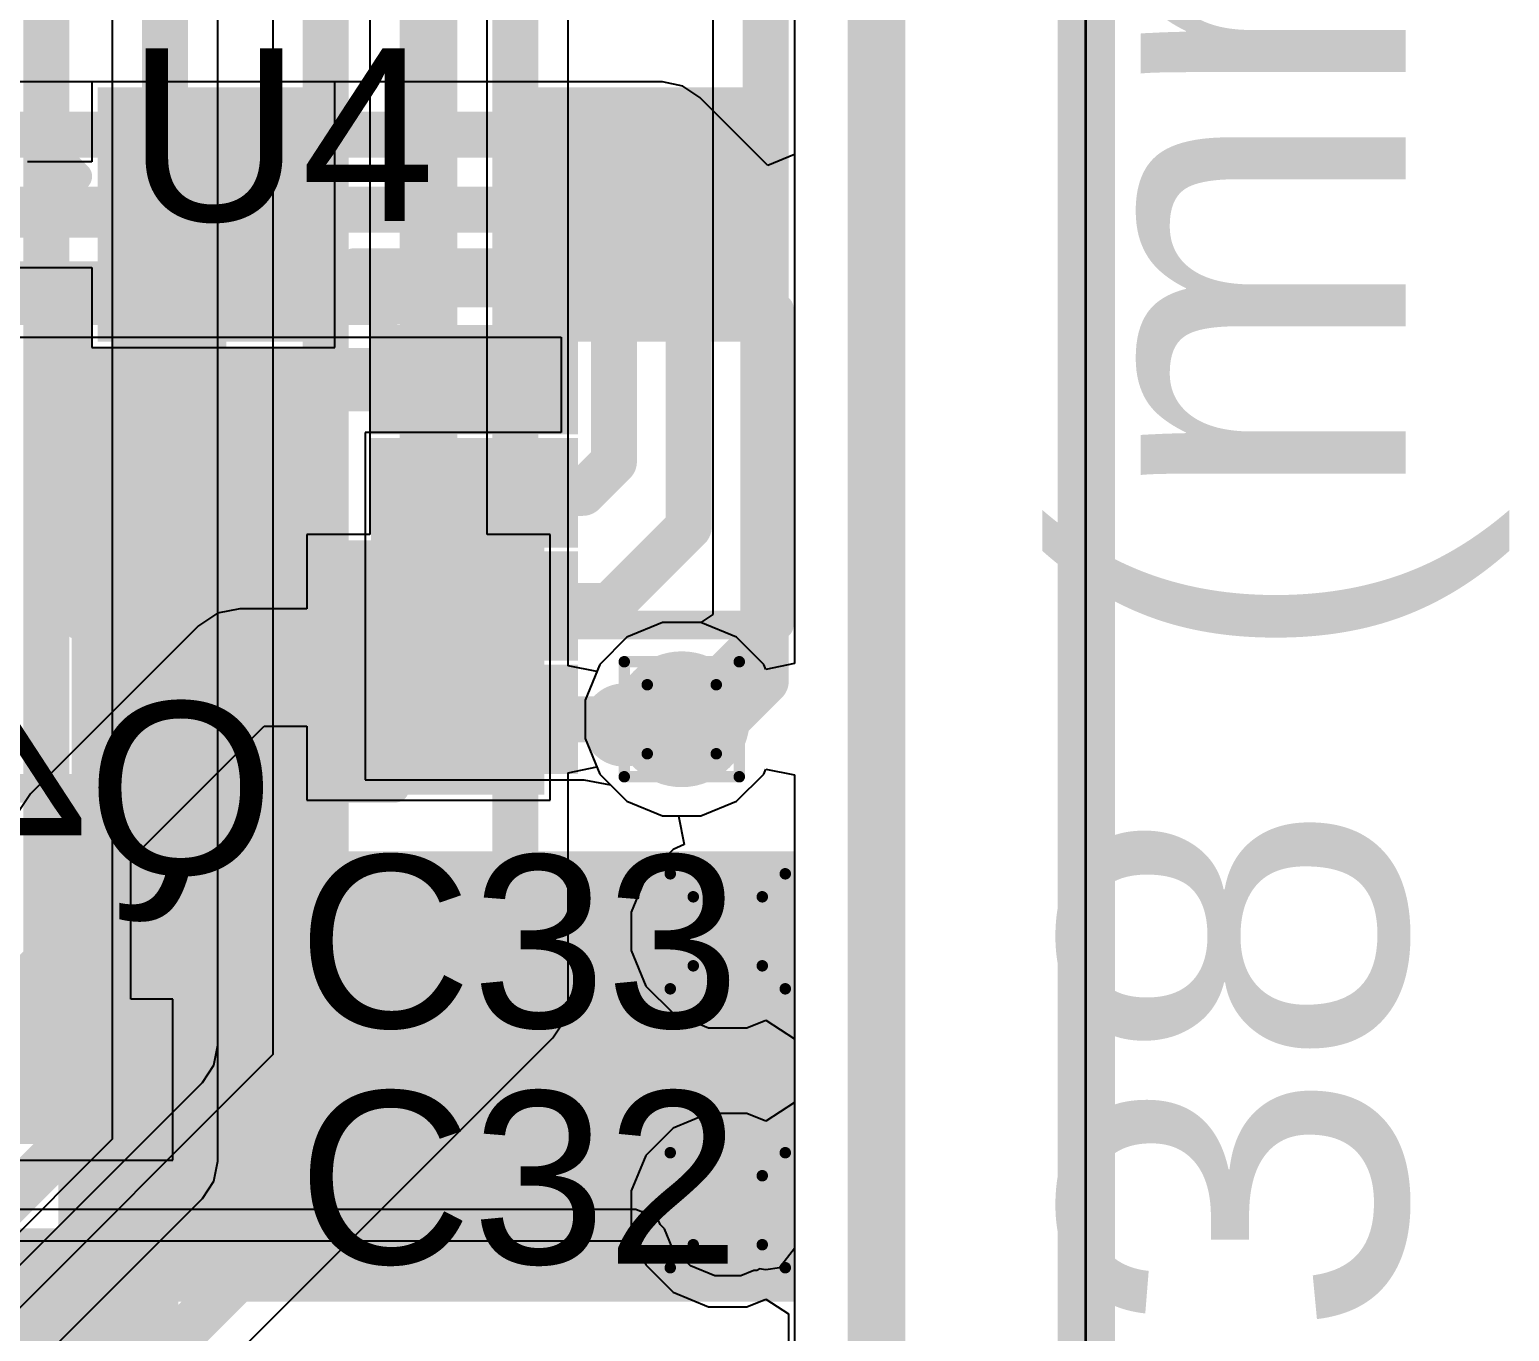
# Model space of a CAD drawing. Header units: inches. Extents: x -6 to 5433, y -4 to 5447.
# Drawn here: x 62.83 to 69.37, y 10.42 to 16.17 of the extents above; entities that cross this region are included whole.
import ezdxf

# ---------------------------------------------------------------- set-up
doc = ezdxf.new("R2010")
doc.units = ezdxf.units.IN
for name, color, linetype in [('Board_outline', 216, 'Continuous'), ('Bottom Layer', 5, 'Continuous'), ('Bottom Overlay', 54, 'Continuous'), ('Bottom Paste', 16, 'Continuous'), ('Bottom Solder', 6, 'Continuous'), ('Dimensions', 6, 'Continuous'), ('Drill Drawing', 1, 'Continuous'), ('Ground', 16, 'Continuous'), ('Mechanical 4', 56, 'Continuous'), ('Power', 76, 'Continuous'), ('Top Layer', 1, 'Continuous'), ('Top Overlay', 2, 'Continuous'), ('Top Paste', 8, 'Continuous'), ('Top Solder', 216, 'Continuous'), ('Via Holes', 16, 'Continuous')]:
    doc.layers.add(name, color=color, linetype=linetype)
doc.styles.add('Arial', font='', dxfattribs={"height": 0.2})
doc.styles.get('Arial').set_extended_font_data('Arial')

# ---------------------------------------------------------------- blocks, each defined once
blk = doc.blocks.new('8_USON__2_3__46')
at = {"layer": 'Top Layer'}
for points in [[(-0.3556, 0.14), (0.3556, 0.14), (0.3556, -0.14), (-0.3556, -0.14)], [(2.3396, 0.14), (3.0508, 0.14), (3.0508, -0.14), (2.3396, -0.14)], [(1.1976, 0.1), (1.4976, 0.1), (1.4976, -1.6), (1.1976, -1.6)], [(-0.3556, -0.36), (0.3556, -0.36), (0.3556, -0.64), (-0.3556, -0.64)], [(2.3396, -0.36), (3.0508, -0.36), (3.0508, -0.64), (2.3396, -0.64)], [(-0.3556, -0.86), (0.3556, -0.86), (0.3556, -1.14), (-0.3556, -1.14)], [(2.3396, -0.86), (3.0508, -0.86), (3.0508, -1.14), (2.3396, -1.14)], [(-0.3556, -1.36), (0.3556, -1.36), (0.3556, -1.64), (-0.3556, -1.64)], [(2.3396, -1.36), (3.0508, -1.36), (3.0508, -1.64), (2.3396, -1.64)]]:
    blk.add_hatch(color=1, dxfattribs=at).paths.add_polyline_path(points)
at = {"layer": 'Top Paste'}
for points in [[(-0.3556, 0.14), (0.3556, 0.14), (0.3556, -0.14), (-0.3556, -0.14)], [(2.3396, 0.14), (3.0508, 0.14), (3.0508, -0.14), (2.3396, -0.14)], [(1.1976, 0.1), (1.4976, 0.1), (1.4976, -1.6), (1.1976, -1.6)], [(-0.3556, -0.36), (0.3556, -0.36), (0.3556, -0.64), (-0.3556, -0.64)], [(2.3396, -0.36), (3.0508, -0.36), (3.0508, -0.64), (2.3396, -0.64)], [(-0.3556, -0.86), (0.3556, -0.86), (0.3556, -1.14), (-0.3556, -1.14)], [(2.3396, -0.86), (3.0508, -0.86), (3.0508, -1.14), (2.3396, -1.14)], [(-0.3556, -1.36), (0.3556, -1.36), (0.3556, -1.64), (-0.3556, -1.64)], [(2.3396, -1.36), (3.0508, -1.36), (3.0508, -1.64), (2.3396, -1.64)]]:
    blk.add_hatch(color=8, dxfattribs=at).paths.add_polyline_path(points)
at = {"layer": 'Top Solder'}
for points in [[(-0.4572, 0.2416), (0.4572, 0.2416), (0.4572, -0.2416), (-0.4572, -0.2416)], [(1.096, 0.2016), (1.5992, 0.2016), (1.5992, -1.7016), (1.096, -1.7016)], [(2.238, 0.2416), (3.1524, 0.2416), (3.1524, -0.2416), (2.238, -0.2416)], [(-0.4572, -0.2584), (0.4572, -0.2584), (0.4572, -0.7416), (-0.4572, -0.7416)], [(2.238, -0.2584), (3.1524, -0.2584), (3.1524, -0.7416), (2.238, -0.7416)], [(-0.4572, -0.7584), (0.4572, -0.7584), (0.4572, -1.2416), (-0.4572, -1.2416)], [(2.238, -0.7584), (3.1524, -0.7584), (3.1524, -1.2416), (2.238, -1.2416)], [(-0.4572, -1.2584), (0.4572, -1.2584), (0.4572, -1.7416), (-0.4572, -1.7416)], [(2.238, -1.2584), (3.1524, -1.2584), (3.1524, -1.7416), (2.238, -1.7416)]]:
    blk.add_hatch(color=216, dxfattribs=at).paths.add_polyline_path(points)
at = {"layer": 'Top Overlay'}
for points in [[(2.2566, 0.3048, 0.127, 0.127, 0), (0.3516, 0.3048, 0.127, 0.127, 0)], [(2.2566, -1.8048, 0.127, 0.127, 0), (0.3516, -1.8048, 0.127, 0.127, 0)]]:
    blk.add_lwpolyline(points, format="xyseb", dxfattribs=at)
for points in [[(0.3198, 0.3048, 0.0635, 0.0635, 1), (0.3833, 0.3048, 0.0635, 0.0635, 1)], [(2.2248, 0.3048, 0.0635, 0.0635, 1), (2.2883, 0.3048, 0.0635, 0.0635, 1)], [(-0.6036, 0.0254, 0.254, 0.254, 1), (-0.7172, 0.0254, 0.254, 0.254, 1)], [(-0.7807, 0.0254, 0.127, 0.127, 1), (-0.6537, 0.0254, 0.127, 0.127, 1)], [(-0.6671, 0.0254, 0.127, 0.127, 1), (-0.5401, 0.0254, 0.127, 0.127, 1)], [(0.3198, -1.8048, 0.0635, 0.0635, 1), (0.3833, -1.8048, 0.0635, 0.0635, 1)], [(2.2248, -1.8048, 0.0635, 0.0635, 1), (2.2883, -1.8048, 0.0635, 0.0635, 1)]]:
    blk.add_lwpolyline(points, format="xyseb", close=True, dxfattribs=at)
blk = doc.blocks.new('R___0402_B_97')
at = {"layer": 'Bottom Layer'}
for points in [[(-0.2413, 0.3175), (-0.2413, -0.3175), (-0.6985, -0.3175), (-0.6985, 0.3175)], [(0.6985, 0.3175), (0.6985, -0.3175), (0.2413, -0.3175), (0.2413, 0.3175)]]:
    blk.add_hatch(color=5, dxfattribs=at).paths.add_polyline_path(points)
at = {"layer": 'Bottom Paste'}
for points in [[(-0.2413, 0.3175), (-0.2413, -0.3175), (-0.6985, -0.3175), (-0.6985, 0.3175)], [(0.6985, 0.3175), (0.6985, -0.3175), (0.2413, -0.3175), (0.2413, 0.3175)]]:
    blk.add_hatch(color=16, dxfattribs=at).paths.add_polyline_path(points)
at = {"layer": 'Bottom Solder'}
for points in [[(-0.1863, 0.3725), (-0.1863, -0.3725), (-0.7535, -0.3725), (-0.7535, 0.3725)], [(0.7535, 0.3725), (0.7535, -0.3725), (0.1863, -0.3725), (0.1863, 0.3725)]]:
    blk.add_hatch(color=6, dxfattribs=at).paths.add_polyline_path(points)
at = {"layer": 'Bottom Overlay'}
for points in [[(-0.7874, 0.4064, 0.127, 0.127, 0), (0.7874, 0.4064, 0.127, 0.127, 0)], [(-0.7874, 0.4064, 0.127, 0.127, 0), (-0.7874, -0.4064, 0.127, 0.127, 0)], [(0.7874, 0.4064, 0.127, 0.127, 0), (0.7874, -0.4064, 0.127, 0.127, 0)], [(-0.8128, 0.4318, 0.00323, 0.00323, 0), (0.8128, 0.4318, 0.00323, 0.00323, 0)], [(-0.7874, -0.4064, 0.127, 0.127, 0), (0.7874, -0.4064, 0.127, 0.127, 0)]]:
    blk.add_lwpolyline(points, format="xyseb", dxfattribs=at)
for points in [[(-0.8191, 0.4064, 0.0635, 0.0635, 1), (-0.7556, 0.4064, 0.0635, 0.0635, 1)], [(-0.8191, 0.4064, 0.0635, 0.0635, 1), (-0.7556, 0.4064, 0.0635, 0.0635, 1)], [(0.7556, 0.4064, 0.0635, 0.0635, 1), (0.8191, 0.4064, 0.0635, 0.0635, 1)], [(0.7556, 0.4064, 0.0635, 0.0635, 1), (0.8191, 0.4064, 0.0635, 0.0635, 1)], [(-0.8136, 0.4318, 0.00161, 0.00161, 1), (-0.812, 0.4318, 0.00161, 0.00161, 1)], [(0.812, 0.4318, 0.00161, 0.00161, 1), (0.8136, 0.4318, 0.00161, 0.00161, 1)], [(-0.8191, -0.4064, 0.0635, 0.0635, 1), (-0.7556, -0.4064, 0.0635, 0.0635, 1)], [(-0.8191, -0.4064, 0.0635, 0.0635, 1), (-0.7556, -0.4064, 0.0635, 0.0635, 1)], [(0.7556, -0.4064, 0.0635, 0.0635, 1), (0.8191, -0.4064, 0.0635, 0.0635, 1)], [(0.7556, -0.4064, 0.0635, 0.0635, 1), (0.8191, -0.4064, 0.0635, 0.0635, 1)]]:
    blk.add_lwpolyline(points, format="xyseb", close=True, dxfattribs=at)
blk = doc.blocks.new('SOT_23_B_109')
at = {"layer": 'Bottom Layer'}
for points in [[(-1.36, 1.46), (-0.54, 1.46), (-0.54, 0.54), (-1.36, 0.54)], [(0.54, 1.46), (1.36, 1.46), (1.36, 0.54), (0.54, 0.54)], [(-0.41, -0.54), (0.41, -0.54), (0.41, -1.46), (-0.41, -1.46)]]:
    blk.add_hatch(color=5, dxfattribs=at).paths.add_polyline_path(points)
at = {"layer": 'Bottom Paste'}
for points in [[(-1.36, 1.46), (-0.54, 1.46), (-0.54, 0.54), (-1.36, 0.54)], [(0.54, 1.46), (1.36, 1.46), (1.36, 0.54), (0.54, 0.54)], [(-0.41, -0.54), (0.41, -0.54), (0.41, -1.46), (-0.41, -1.46)]]:
    blk.add_hatch(color=16, dxfattribs=at).paths.add_polyline_path(points)
at = {"layer": 'Bottom Solder'}
for points in [[(-1.4616, 1.5616), (-0.4384, 1.5616), (-0.4384, 0.4384), (-1.4616, 0.4384)], [(0.4384, 1.5616), (1.4616, 1.5616), (1.4616, 0.4384), (0.4384, 0.4384)], [(-0.5116, -0.4384), (0.5116, -0.4384), (0.5116, -1.5616), (-0.5116, -1.5616)]]:
    blk.add_hatch(color=6, dxfattribs=at).paths.add_polyline_path(points)
at = {"layer": 'Bottom Overlay'}
for points in [[(-1.6764, 1.2954, 0.127, 0.127, 0), (-1.5494, 1.1684, 0.127, 0.127, 0)], [(-1.6764, 1.0414, 0.127, 0.127, 0), (-1.6764, 1.2954, 0.127, 0.127, 0)], [(-1.6764, 1.0414, 0.127, 0.127, 0), (-1.5494, 1.1684, 0.127, 0.127, 0)], [(-0.3302, 0.7874, 0.127, 0.127, 0), (0.3302, 0.7874, 0.127, 0.127, 0)], [(-1.5494, -0.8128, 0.127, 0.127, 0), (-1.5494, 0.5842, 0.127, 0.127, 0)], [(1.5494, -0.8128, 0.127, 0.127, 0), (1.5494, 0.5842, 0.127, 0.127, 0)], [(-1.5494, -0.8128, 0.127, 0.127, 0), (-0.5588, -0.8128, 0.127, 0.127, 0)], [(0.5588, -0.8128, 0.127, 0.127, 0), (1.5494, -0.8128, 0.127, 0.127, 0)]]:
    blk.add_lwpolyline(points, format="xyseb", dxfattribs=at)
for points in [[(-1.7082, 1.2954, 0.0635, 0.0635, 1), (-1.6446, 1.2954, 0.0635, 0.0635, 1)], [(-1.7082, 1.2954, 0.0635, 0.0635, 1), (-1.6446, 1.2954, 0.0635, 0.0635, 1)], [(-1.5812, 1.1684, 0.0635, 0.0635, 1), (-1.5176, 1.1684, 0.0635, 0.0635, 1)], [(-1.5812, 1.1684, 0.0635, 0.0635, 1), (-1.5176, 1.1684, 0.0635, 0.0635, 1)], [(-1.7082, 1.0414, 0.0635, 0.0635, 1), (-1.6446, 1.0414, 0.0635, 0.0635, 1)], [(-1.7082, 1.0414, 0.0635, 0.0635, 1), (-1.6446, 1.0414, 0.0635, 0.0635, 1)], [(-0.3619, 0.7874, 0.0635, 0.0635, 1), (-0.2984, 0.7874, 0.0635, 0.0635, 1)], [(0.2984, 0.7874, 0.0635, 0.0635, 1), (0.3619, 0.7874, 0.0635, 0.0635, 1)], [(-1.5812, 0.5842, 0.0635, 0.0635, 1), (-1.5176, 0.5842, 0.0635, 0.0635, 1)], [(1.5176, 0.5842, 0.0635, 0.0635, 1), (1.5812, 0.5842, 0.0635, 0.0635, 1)], [(-1.5812, -0.8128, 0.0635, 0.0635, 1), (-1.5176, -0.8128, 0.0635, 0.0635, 1)], [(-1.5812, -0.8128, 0.0635, 0.0635, 1), (-1.5176, -0.8128, 0.0635, 0.0635, 1)], [(-0.5905, -0.8128, 0.0635, 0.0635, 1), (-0.5271, -0.8128, 0.0635, 0.0635, 1)], [(0.5271, -0.8128, 0.0635, 0.0635, 1), (0.5905, -0.8128, 0.0635, 0.0635, 1)], [(1.5176, -0.8128, 0.0635, 0.0635, 1), (1.5812, -0.8128, 0.0635, 0.0635, 1)], [(1.5176, -0.8128, 0.0635, 0.0635, 1), (1.5812, -0.8128, 0.0635, 0.0635, 1)]]:
    blk.add_lwpolyline(points, format="xyseb", close=True, dxfattribs=at)
blk = doc.blocks.new('____0402_198')
at = {"layer": 'Top Layer'}
for points in [[(-0.6985, -0.3175), (-0.6985, 0.3175), (-0.2413, 0.3175), (-0.2413, -0.3175)], [(0.2413, -0.3175), (0.2413, 0.3175), (0.6985, 0.3175), (0.6985, -0.3175)]]:
    blk.add_hatch(color=1, dxfattribs=at).paths.add_polyline_path(points)
at = {"layer": 'Top Paste'}
for points in [[(-0.6985, -0.3175), (-0.6985, 0.3175), (-0.2413, 0.3175), (-0.2413, -0.3175)], [(0.2413, -0.3175), (0.2413, 0.3175), (0.6985, 0.3175), (0.6985, -0.3175)]]:
    blk.add_hatch(color=8, dxfattribs=at).paths.add_polyline_path(points)
at = {"layer": 'Top Solder'}
for points in [[(-0.7585, -0.3775), (-0.7585, 0.3775), (-0.1813, 0.3775), (-0.1813, -0.3775)], [(0.1813, -0.3775), (0.1813, 0.3775), (0.7585, 0.3775), (0.7585, -0.3775)]]:
    blk.add_hatch(color=216, dxfattribs=at).paths.add_polyline_path(points)
at = {"layer": 'Top Overlay'}
for points in [[(-0.2794, 0.4064, 0.127, 0.127, 0), (-0.7874, 0.4064, 0.127, 0.127, 0)], [(-0.7874, 0.4064, 0.127, 0.127, 0), (-0.7874, -0.4064, 0.127, 0.127, 0)], [(0.7874, 0.4064, 0.127, 0.127, 0), (0.2794, 0.4064, 0.127, 0.127, 0)], [(0.7874, 0.4064, 0.127, 0.127, 0), (0.7874, -0.4064, 0.127, 0.127, 0)], [(-0.2794, -0.4064, 0.127, 0.127, 0), (-0.7874, -0.4064, 0.127, 0.127, 0)], [(0.7874, -0.4064, 0.127, 0.127, 0), (0.2794, -0.4064, 0.127, 0.127, 0)]]:
    blk.add_lwpolyline(points, format="xyseb", dxfattribs=at)
for points in [[(-0.8191, 0.4064, 0.0635, 0.0635, 1), (-0.7556, 0.4064, 0.0635, 0.0635, 1)], [(-0.8191, 0.4064, 0.0635, 0.0635, 1), (-0.7556, 0.4064, 0.0635, 0.0635, 1)], [(-0.3111, 0.4064, 0.0635, 0.0635, 1), (-0.2477, 0.4064, 0.0635, 0.0635, 1)], [(0.2477, 0.4064, 0.0635, 0.0635, 1), (0.3111, 0.4064, 0.0635, 0.0635, 1)], [(0.7556, 0.4064, 0.0635, 0.0635, 1), (0.8191, 0.4064, 0.0635, 0.0635, 1)], [(0.7556, 0.4064, 0.0635, 0.0635, 1), (0.8191, 0.4064, 0.0635, 0.0635, 1)], [(-0.8191, -0.4064, 0.0635, 0.0635, 1), (-0.7556, -0.4064, 0.0635, 0.0635, 1)], [(-0.8191, -0.4064, 0.0635, 0.0635, 1), (-0.7556, -0.4064, 0.0635, 0.0635, 1)], [(-0.3111, -0.4064, 0.0635, 0.0635, 1), (-0.2477, -0.4064, 0.0635, 0.0635, 1)], [(0.2477, -0.4064, 0.0635, 0.0635, 1), (0.3111, -0.4064, 0.0635, 0.0635, 1)], [(0.7556, -0.4064, 0.0635, 0.0635, 1), (0.8191, -0.4064, 0.0635, 0.0635, 1)], [(0.7556, -0.4064, 0.0635, 0.0635, 1), (0.8191, -0.4064, 0.0635, 0.0635, 1)]]:
    blk.add_lwpolyline(points, format="xyseb", close=True, dxfattribs=at)
blk = doc.blocks.new('C___0402_199')
at = {"layer": 'Top Layer'}
for points in [[(-0.6985, -0.3175), (-0.6985, 0.3175), (-0.2413, 0.3175), (-0.2413, -0.3175)], [(0.2413, -0.3175), (0.2413, 0.3175), (0.6985, 0.3175), (0.6985, -0.3175)]]:
    blk.add_hatch(color=1, dxfattribs=at).paths.add_polyline_path(points)
at = {"layer": 'Top Paste'}
for points in [[(-0.6985, -0.3175), (-0.6985, 0.3175), (-0.2413, 0.3175), (-0.2413, -0.3175)], [(0.2413, -0.3175), (0.2413, 0.3175), (0.6985, 0.3175), (0.6985, -0.3175)]]:
    blk.add_hatch(color=8, dxfattribs=at).paths.add_polyline_path(points)
at = {"layer": 'Top Solder'}
for points in [[(-0.7585, -0.3775), (-0.7585, 0.3775), (-0.1813, 0.3775), (-0.1813, -0.3775)], [(0.1813, -0.3775), (0.1813, 0.3775), (0.7585, 0.3775), (0.7585, -0.3775)]]:
    blk.add_hatch(color=216, dxfattribs=at).paths.add_polyline_path(points)
at = {"layer": 'Top Overlay'}
for points in [[(-0.2794, 0.4064, 0.127, 0.127, 0), (-0.7874, 0.4064, 0.127, 0.127, 0)], [(-0.7874, 0.4064, 0.127, 0.127, 0), (-0.7874, -0.4064, 0.127, 0.127, 0)], [(0.7874, 0.4064, 0.127, 0.127, 0), (0.2794, 0.4064, 0.127, 0.127, 0)], [(0.7874, 0.4064, 0.127, 0.127, 0), (0.7874, -0.4064, 0.127, 0.127, 0)], [(-0.2794, -0.4064, 0.127, 0.127, 0), (-0.7874, -0.4064, 0.127, 0.127, 0)], [(0.7874, -0.4064, 0.127, 0.127, 0), (0.2794, -0.4064, 0.127, 0.127, 0)]]:
    blk.add_lwpolyline(points, format="xyseb", dxfattribs=at)
for points in [[(-0.8191, 0.4064, 0.0635, 0.0635, 1), (-0.7556, 0.4064, 0.0635, 0.0635, 1)], [(-0.8191, 0.4064, 0.0635, 0.0635, 1), (-0.7556, 0.4064, 0.0635, 0.0635, 1)], [(-0.3111, 0.4064, 0.0635, 0.0635, 1), (-0.2477, 0.4064, 0.0635, 0.0635, 1)], [(0.2477, 0.4064, 0.0635, 0.0635, 1), (0.3111, 0.4064, 0.0635, 0.0635, 1)], [(0.7556, 0.4064, 0.0635, 0.0635, 1), (0.8191, 0.4064, 0.0635, 0.0635, 1)], [(0.7556, 0.4064, 0.0635, 0.0635, 1), (0.8191, 0.4064, 0.0635, 0.0635, 1)], [(-0.8191, -0.4064, 0.0635, 0.0635, 1), (-0.7556, -0.4064, 0.0635, 0.0635, 1)], [(-0.8191, -0.4064, 0.0635, 0.0635, 1), (-0.7556, -0.4064, 0.0635, 0.0635, 1)], [(-0.3111, -0.4064, 0.0635, 0.0635, 1), (-0.2477, -0.4064, 0.0635, 0.0635, 1)], [(0.2477, -0.4064, 0.0635, 0.0635, 1), (0.3111, -0.4064, 0.0635, 0.0635, 1)], [(0.7556, -0.4064, 0.0635, 0.0635, 1), (0.8191, -0.4064, 0.0635, 0.0635, 1)], [(0.7556, -0.4064, 0.0635, 0.0635, 1), (0.8191, -0.4064, 0.0635, 0.0635, 1)]]:
    blk.add_lwpolyline(points, format="xyseb", close=True, dxfattribs=at)

msp = doc.modelspace()

# ---------------------------------------------------------------- hatches: boundary and pattern name
at = {"layer": 'Bottom Layer'}
h = msp.add_hatch(color=5, dxfattribs=at)
edge = h.paths.add_edge_path()
edge.add_arc((65.713, 13.1219), 0.3, 0, 360)
h = msp.add_hatch(color=5, dxfattribs=at)
edge = h.paths.add_edge_path()
edge.add_arc((65.9162, 12.1852), 0.3, 0, 360)
h = msp.add_hatch(color=5, dxfattribs=at)
edge = h.paths.add_edge_path()
edge.add_arc((65.9162, 10.9533), 0.3, 0, 360)
at = {"layer": 'Ground'}
h = msp.add_hatch(color=16, dxfattribs=at)
edge = h.paths.add_edge_path()
edge.add_arc((65.713, 13.1219), 0.3, 0, 360)
h = msp.add_hatch(color=16, dxfattribs=at)
edge = h.paths.add_edge_path()
edge.add_arc((65.9162, 12.1852), 0.3, 0, 360)
h = msp.add_hatch(color=16, dxfattribs=at)
edge = h.paths.add_edge_path()
edge.add_arc((65.9162, 10.9533), 0.3, 0, 360)
at = {"layer": 'Power'}
h = msp.add_hatch(color=76, dxfattribs=at)
edge = h.paths.add_edge_path()
edge.add_arc((65.713, 13.1219), 0.3, 0, 360)
h = msp.add_hatch(color=76, dxfattribs=at)
edge = h.paths.add_edge_path()
edge.add_arc((65.9162, 12.1852), 0.3, 0, 360)
h = msp.add_hatch(color=76, dxfattribs=at)
edge = h.paths.add_edge_path()
edge.add_arc((65.9162, 10.9533), 0.3, 0, 360)
at = {"layer": 'Top Layer'}
for points in [[(62.8155, 14.4819), (65.1531, 14.4819), (65.1531, 14.7619), (62.8155, 14.7619)], [(63.0187, 10.549), (64.0994, 10.549), (64.0994, 14.7619), (63.0187, 14.7619)], [(63.7508, 10.549), (66.2108, 10.549), (66.2108, 12.5384), (63.7508, 12.5384)]]:
    msp.add_hatch(color=1, dxfattribs=at).paths.add_polyline_path(points)
h = msp.add_hatch(color=1, dxfattribs=at)
edge = h.paths.add_edge_path()
edge.add_arc((65.713, 13.1219), 0.3, 0, 360)
h = msp.add_hatch(color=1, dxfattribs=at)
edge = h.paths.add_edge_path()
edge.add_arc((65.9162, 12.1852), 0.3, 0, 360)
h = msp.add_hatch(color=1, dxfattribs=at)
edge = h.paths.add_edge_path()
edge.add_arc((65.9162, 10.9533), 0.3, 0, 360)
at = {"layer": 'Via Holes'}
h = msp.add_hatch(color=7, dxfattribs=at)
edge = h.paths.add_edge_path()
edge.add_arc((65.713, 13.1219), 0.15, 0, 360)
h = msp.add_hatch(color=7, dxfattribs=at)
edge = h.paths.add_edge_path()
edge.add_arc((65.9162, 12.1852), 0.15, 0, 360)
h = msp.add_hatch(color=7, dxfattribs=at)
edge = h.paths.add_edge_path()
edge.add_arc((65.9162, 10.9533), 0.15, 0, 360)

# ---------------------------------------------------------------- linework, layer by layer
at = {"layer": 'Board_outline'}
msp.add_lwpolyline([(66.5734, -3.005, 0.254, 0.254, 0), (66.5734, 33.995, 0.254, 0.254, 0)], format="xyseb", dxfattribs=at)
at = {"layer": 'Bottom Layer'}
for p, q in [((66.2108, 26.7587), (66.2108, 13.3675)), ((64.8533, 13.938), (64.8533, 16.6985)), ((64.3354, 16.5913), (64.3354, 13.938)), ((64.1813, 15.938), (63.1073, 15.938)), ((63.1073, 15.938), (63.1073, 15.5841)), ((64.1813, 14.764), (64.1813, 15.938)), ((63.1073, 15.5841), (62.823, 15.5841)), ((62.7264, 15.1179), (63.1073, 15.1179)), ((63.1073, 15.1179), (63.1073, 14.764)), ((63.1073, 14.764), (64.1813, 14.764)), ((64.3354, 13.938), (64.0573, 13.938)), ((64.0573, 13.938), (64.0573, 13.6099)), ((65.1313, 13.938), (64.8533, 13.938)), ((65.1313, 12.764), (65.1313, 13.938)), ((63.7613, 13.6099), (63.6622, 13.5902)), ((64.0573, 13.6099), (63.7613, 13.6099)), ((63.5781, 13.5341), (62.8369, 12.7928)), ((63.6622, 13.5902), (63.5781, 13.5341)), ((65.628, 13.5489), (65.4711, 13.4839)), ((65.7979, 13.5489), (65.628, 13.5489)), ((65.9548, 13.4839), (65.7979, 13.5489)), ((65.4711, 13.4839), (65.351, 13.3637)), ((66.0749, 13.3637), (65.9548, 13.4839)), ((65.351, 13.3637), (65.286, 13.2068)), ((66.0838, 13.3423), (66.0749, 13.3637)), ((66.2108, 13.3675), (66.0838, 13.3423)), ((65.286, 13.2068), (65.286, 13.0369)), ((63.279, 12.5024), (63.8685, 13.092)), ((63.8685, 13.092), (64.0573, 13.092)), ((64.0573, 13.092), (64.0573, 12.764)), ((65.286, 13.0369), (65.351, 12.88)), ((65.351, 12.88), (65.4711, 12.7599)), ((65.9548, 12.7599), (66.0749, 12.88)), ((66.0749, 12.88), (66.0838, 12.9015)), ((66.0838, 12.9015), (66.2108, 12.8762)), ((66.2108, 12.8762), (66.2108, 10.7837)), ((62.8369, 12.7928), (62.7807, 12.7088)), ((64.0573, 12.764), (65.1313, 12.764)), ((65.4711, 12.7599), (65.628, 12.6949)), ((65.7979, 12.6949), (65.9548, 12.7599)), ((65.628, 12.6949), (65.7979, 12.6949)), ((63.279, 11.8855), (63.279, 12.5024)), ((63.4645, 11.8855), (63.279, 11.8855)), ((63.4645, 11.1743), (63.4645, 11.8855)), ((62.5755, 11.1743), (63.4645, 11.1743)), ((65.5097, 10.9562), (62.5602, 10.9562)), ((65.535, 10.9457), (65.5097, 10.9562)), ((65.5623, 10.9457), (65.535, 10.9457)), ((65.5816, 10.9264), (65.5623, 10.9457)), ((65.6069, 10.9159), (65.5816, 10.9264)), ((65.6174, 10.8906), (65.6069, 10.9159)), ((65.6367, 10.8713), (65.6174, 10.8906)), ((65.6707, 10.7893), (65.6367, 10.8713)), ((62.5602, 10.8187), (65.5097, 10.8187)), ((65.5097, 10.8187), (65.5542, 10.7114)), ((65.7522, 10.7078), (65.6707, 10.7893)), ((66.2108, 10.7837), (66.1454, 10.6991)), ((65.5542, 10.7114), (65.6743, 10.5913)), ((65.8586, 10.6637), (65.7522, 10.7078)), ((65.9737, 10.6637), (65.8586, 10.6637)), ((66.0312, 10.6875), (65.9737, 10.6637)), ((66.0444, 10.6875), (66.0312, 10.6875)), ((66.0552, 10.695), (66.0444, 10.6875)), ((66.0838, 10.6897), (66.0552, 10.695)), ((66.1454, 10.6991), (66.0838, 10.6897)), ((65.6743, 10.5913), (65.8312, 10.5263)), ((65.8312, 10.5263), (66.0011, 10.5263)), ((66.0011, 10.5263), (66.0838, 10.5605)), ((66.0838, 10.5605), (66.1841, 10.4955)), ((66.1841, 10.4955), (66.1841, 10.3638))]:
    msp.add_line(p, q, dxfattribs=at)
for points in [[(64.5943, 13.351, 0.254, 0.254, 0), (64.5943, 16.6985, 0.254, 0.254, 0)], [(62.7264, 15.351, 0.2032, 0.2032, 0), (63.6443, 15.351, 0.2032, 0.2032, 0)], [(63.02, 12.6097, 0.254, 0.254, 0), (63.7613, 13.351, 0.254, 0.254, 0)], [(63.7613, 13.351, 0.254, 0.254, 0), (64.5943, 13.351, 0.254, 0.254, 0)], [(63.02, 11.5299, 0.254, 0.254, 0), (63.02, 12.6097, 0.254, 0.254, 0)], [(61.4147, 11.5299, 0.254, 0.254, 0), (63.02, 11.5299, 0.254, 0.254, 0)]]:
    msp.add_lwpolyline(points, format="xyseb", dxfattribs=at)
for points in [[(63.5935, 15.351, 0.1016, 0.1016, 1), (63.6951, 15.351, 0.1016, 0.1016, 1)], [(63.6978, 13.351, 0.127, 0.127, 1), (63.8248, 13.351, 0.127, 0.127, 1)], [(63.6978, 13.351, 0.127, 0.127, 1), (63.8248, 13.351, 0.127, 0.127, 1)], [(64.5308, 13.351, 0.127, 0.127, 1), (64.6578, 13.351, 0.127, 0.127, 1)], [(64.5308, 13.351, 0.127, 0.127, 1), (64.6578, 13.351, 0.127, 0.127, 1)], [(62.9565, 12.6097, 0.127, 0.127, 1), (63.0835, 12.6097, 0.127, 0.127, 1)], [(62.9565, 12.6097, 0.127, 0.127, 1), (63.0835, 12.6097, 0.127, 0.127, 1)], [(62.9565, 11.5299, 0.127, 0.127, 1), (63.0835, 11.5299, 0.127, 0.127, 1)], [(62.9565, 11.5299, 0.127, 0.127, 1), (63.0835, 11.5299, 0.127, 0.127, 1)]]:
    msp.add_lwpolyline(points, format="xyseb", close=True, dxfattribs=at)
at = {"layer": 'Drill Drawing'}
for points in [[(65.459, 13.3759, 0.0508, 0.0508, 0), (65.967, 13.3759, 0.0508, 0.0508, 0)], [(65.459, 12.8679, 0.0508, 0.0508, 0), (65.459, 13.3759, 0.0508, 0.0508, 0)], [(65.967, 12.8679, 0.0508, 0.0508, 0), (65.967, 13.3759, 0.0508, 0.0508, 0)], [(65.5606, 13.2743, 0.0508, 0.0508, 0), (65.8654, 13.2743, 0.0508, 0.0508, 0)], [(65.5606, 12.9695, 0.0508, 0.0508, 0), (65.5606, 13.2743, 0.0508, 0.0508, 0)], [(65.8654, 12.9695, 0.0508, 0.0508, 0), (65.8654, 13.2743, 0.0508, 0.0508, 0)], [(65.5606, 12.9695, 0.0508, 0.0508, 0), (65.8654, 12.9695, 0.0508, 0.0508, 0)], [(65.459, 12.8679, 0.0508, 0.0508, 0), (65.967, 12.8679, 0.0508, 0.0508, 0)], [(65.6622, 12.4392, 0.0508, 0.0508, 0), (66.1702, 12.4392, 0.0508, 0.0508, 0)], [(65.6622, 11.9312, 0.0508, 0.0508, 0), (65.6622, 12.4392, 0.0508, 0.0508, 0)], [(66.1702, 11.9312, 0.0508, 0.0508, 0), (66.1702, 12.4392, 0.0508, 0.0508, 0)], [(65.7638, 12.3376, 0.0508, 0.0508, 0), (66.0686, 12.3376, 0.0508, 0.0508, 0)], [(65.7638, 12.0328, 0.0508, 0.0508, 0), (65.7638, 12.3376, 0.0508, 0.0508, 0)], [(66.0686, 12.0328, 0.0508, 0.0508, 0), (66.0686, 12.3376, 0.0508, 0.0508, 0)], [(65.7638, 12.0328, 0.0508, 0.0508, 0), (66.0686, 12.0328, 0.0508, 0.0508, 0)], [(65.6622, 11.9312, 0.0508, 0.0508, 0), (66.1702, 11.9312, 0.0508, 0.0508, 0)], [(65.6622, 11.2073, 0.0508, 0.0508, 0), (66.1702, 11.2073, 0.0508, 0.0508, 0)], [(65.6622, 10.6993, 0.0508, 0.0508, 0), (65.6622, 11.2073, 0.0508, 0.0508, 0)], [(66.1702, 10.6993, 0.0508, 0.0508, 0), (66.1702, 11.2073, 0.0508, 0.0508, 0)], [(65.7638, 11.1057, 0.0508, 0.0508, 0), (66.0686, 11.1057, 0.0508, 0.0508, 0)], [(65.7638, 10.8009, 0.0508, 0.0508, 0), (65.7638, 11.1057, 0.0508, 0.0508, 0)], [(66.0686, 10.8009, 0.0508, 0.0508, 0), (66.0686, 11.1057, 0.0508, 0.0508, 0)], [(65.7638, 10.8009, 0.0508, 0.0508, 0), (66.0686, 10.8009, 0.0508, 0.0508, 0)], [(65.6622, 10.6993, 0.0508, 0.0508, 0), (66.1702, 10.6993, 0.0508, 0.0508, 0)]]:
    msp.add_lwpolyline(points, format="xyseb", dxfattribs=at)
for points in [[(65.4463, 13.3759, 0.0254, 0.0254, 1), (65.4717, 13.3759, 0.0254, 0.0254, 1)], [(65.4463, 13.3759, 0.0254, 0.0254, 1), (65.4717, 13.3759, 0.0254, 0.0254, 1)], [(65.9543, 13.3759, 0.0254, 0.0254, 1), (65.9797, 13.3759, 0.0254, 0.0254, 1)], [(65.9543, 13.3759, 0.0254, 0.0254, 1), (65.9797, 13.3759, 0.0254, 0.0254, 1)], [(65.5479, 13.2743, 0.0254, 0.0254, 1), (65.5733, 13.2743, 0.0254, 0.0254, 1)], [(65.5479, 13.2743, 0.0254, 0.0254, 1), (65.5733, 13.2743, 0.0254, 0.0254, 1)], [(65.8527, 13.2743, 0.0254, 0.0254, 1), (65.8781, 13.2743, 0.0254, 0.0254, 1)], [(65.8527, 13.2743, 0.0254, 0.0254, 1), (65.8781, 13.2743, 0.0254, 0.0254, 1)], [(65.5479, 12.9695, 0.0254, 0.0254, 1), (65.5733, 12.9695, 0.0254, 0.0254, 1)], [(65.5479, 12.9695, 0.0254, 0.0254, 1), (65.5733, 12.9695, 0.0254, 0.0254, 1)], [(65.8527, 12.9695, 0.0254, 0.0254, 1), (65.8781, 12.9695, 0.0254, 0.0254, 1)], [(65.8527, 12.9695, 0.0254, 0.0254, 1), (65.8781, 12.9695, 0.0254, 0.0254, 1)], [(65.4463, 12.8679, 0.0254, 0.0254, 1), (65.4717, 12.8679, 0.0254, 0.0254, 1)], [(65.4463, 12.8679, 0.0254, 0.0254, 1), (65.4717, 12.8679, 0.0254, 0.0254, 1)], [(65.9543, 12.8679, 0.0254, 0.0254, 1), (65.9797, 12.8679, 0.0254, 0.0254, 1)], [(65.9543, 12.8679, 0.0254, 0.0254, 1), (65.9797, 12.8679, 0.0254, 0.0254, 1)], [(65.6495, 12.4392, 0.0254, 0.0254, 1), (65.6749, 12.4392, 0.0254, 0.0254, 1)], [(65.6495, 12.4392, 0.0254, 0.0254, 1), (65.6749, 12.4392, 0.0254, 0.0254, 1)], [(66.1575, 12.4392, 0.0254, 0.0254, 1), (66.1829, 12.4392, 0.0254, 0.0254, 1)], [(66.1575, 12.4392, 0.0254, 0.0254, 1), (66.1829, 12.4392, 0.0254, 0.0254, 1)], [(65.7511, 12.3376, 0.0254, 0.0254, 1), (65.7765, 12.3376, 0.0254, 0.0254, 1)], [(65.7511, 12.3376, 0.0254, 0.0254, 1), (65.7765, 12.3376, 0.0254, 0.0254, 1)], [(66.0559, 12.3376, 0.0254, 0.0254, 1), (66.0813, 12.3376, 0.0254, 0.0254, 1)], [(66.0559, 12.3376, 0.0254, 0.0254, 1), (66.0813, 12.3376, 0.0254, 0.0254, 1)], [(65.7511, 12.0328, 0.0254, 0.0254, 1), (65.7765, 12.0328, 0.0254, 0.0254, 1)], [(65.7511, 12.0328, 0.0254, 0.0254, 1), (65.7765, 12.0328, 0.0254, 0.0254, 1)], [(66.0559, 12.0328, 0.0254, 0.0254, 1), (66.0813, 12.0328, 0.0254, 0.0254, 1)], [(66.0559, 12.0328, 0.0254, 0.0254, 1), (66.0813, 12.0328, 0.0254, 0.0254, 1)], [(65.6495, 11.9312, 0.0254, 0.0254, 1), (65.6749, 11.9312, 0.0254, 0.0254, 1)], [(65.6495, 11.9312, 0.0254, 0.0254, 1), (65.6749, 11.9312, 0.0254, 0.0254, 1)], [(66.1575, 11.9312, 0.0254, 0.0254, 1), (66.1829, 11.9312, 0.0254, 0.0254, 1)], [(66.1575, 11.9312, 0.0254, 0.0254, 1), (66.1829, 11.9312, 0.0254, 0.0254, 1)], [(65.6495, 11.2073, 0.0254, 0.0254, 1), (65.6749, 11.2073, 0.0254, 0.0254, 1)], [(65.6495, 11.2073, 0.0254, 0.0254, 1), (65.6749, 11.2073, 0.0254, 0.0254, 1)], [(66.1575, 11.2073, 0.0254, 0.0254, 1), (66.1829, 11.2073, 0.0254, 0.0254, 1)], [(66.1575, 11.2073, 0.0254, 0.0254, 1), (66.1829, 11.2073, 0.0254, 0.0254, 1)], [(65.7511, 11.1057, 0.0254, 0.0254, 1), (65.7765, 11.1057, 0.0254, 0.0254, 1)], [(65.7511, 11.1057, 0.0254, 0.0254, 1), (65.7765, 11.1057, 0.0254, 0.0254, 1)], [(66.0559, 11.1057, 0.0254, 0.0254, 1), (66.0813, 11.1057, 0.0254, 0.0254, 1)], [(66.0559, 11.1057, 0.0254, 0.0254, 1), (66.0813, 11.1057, 0.0254, 0.0254, 1)], [(65.7511, 10.8009, 0.0254, 0.0254, 1), (65.7765, 10.8009, 0.0254, 0.0254, 1)], [(65.7511, 10.8009, 0.0254, 0.0254, 1), (65.7765, 10.8009, 0.0254, 0.0254, 1)], [(66.0559, 10.8009, 0.0254, 0.0254, 1), (66.0813, 10.8009, 0.0254, 0.0254, 1)], [(66.0559, 10.8009, 0.0254, 0.0254, 1), (66.0813, 10.8009, 0.0254, 0.0254, 1)], [(65.6495, 10.6993, 0.0254, 0.0254, 1), (65.6749, 10.6993, 0.0254, 0.0254, 1)], [(65.6495, 10.6993, 0.0254, 0.0254, 1), (65.6749, 10.6993, 0.0254, 0.0254, 1)], [(66.1575, 10.6993, 0.0254, 0.0254, 1), (66.1829, 10.6993, 0.0254, 0.0254, 1)], [(66.1575, 10.6993, 0.0254, 0.0254, 1), (66.1829, 10.6993, 0.0254, 0.0254, 1)]]:
    msp.add_lwpolyline(points, format="xyseb", close=True, dxfattribs=at)
at = {"layer": 'Ground'}
for p, q in [((65.8508, 25.6642), (65.8508, 13.5842)), ((65.2111, 13.3579), (65.2111, 18.2366)), ((63.6639, 11.6825), (63.6639, 18.1807)), ((63.9065, 18.1091), (63.9065, 11.6414)), ((65.628, 13.5489), (65.4711, 13.4839)), ((65.7979, 13.5489), (65.628, 13.5489)), ((65.8508, 13.5842), (65.7979, 13.5489)), ((65.4711, 13.4839), (65.351, 13.3637)), ((65.3381, 13.3326), (65.2111, 13.3579)), ((65.351, 13.3637), (65.3381, 13.3326)), ((65.2111, 12.8858), (65.3381, 12.9111)), ((65.2111, 11.8797), (65.2111, 12.8858)), ((65.3381, 12.9111), (65.351, 12.88)), ((65.351, 12.88), (65.4711, 12.7599)), ((65.9548, 12.7599), (66.0749, 12.88)), ((66.0749, 12.88), (66.0838, 12.9015)), ((66.0838, 12.9015), (66.2108, 12.8762)), ((66.2108, 12.8762), (66.2108, 4.1284)), ((65.4711, 12.7599), (65.628, 12.6949)), ((65.7979, 12.6949), (65.9548, 12.7599)), ((65.628, 12.6949), (65.7979, 12.6949)), ((65.1933, 11.7905), (65.2111, 11.8797)), ((65.1428, 11.7149), (65.1933, 11.7905)), ((52.0185, -1.4094), (65.1428, 11.7149)), ((63.9065, 11.6414), (55.2183, 2.9531)), ((63.6461, 11.5933), (63.6639, 11.6825)), ((63.5956, 11.5177), (63.6461, 11.5933)), ((58.5933, 6.5154), (63.5956, 11.5177))]:
    msp.add_line(p, q, dxfattribs=at)
for points in [[(66.0838, 13.2896, 0.2032, 0.2032, 0), (66.0838, 25.7607, 0.2032, 0.2032, 0)], [(63.4308, 11.6825, 0.2032, 0.2032, 0), (63.4308, 23.3415, 0.2032, 0.2032, 0)], [(62.9062, 12.0541, 0.2032, 0.2032, 0), (62.9062, 21.2534, 0.2032, 0.2032, 0)], [(64.978, 11.8797, 0.2032, 0.2032, 0), (64.978, 18.6022, 0.2032, 0.2032, 0)], [(64.1396, 11.5448, 0.2032, 0.2032, 0), (64.1396, 18.4748, 0.2032, 0.2032, 0)], [(65.9162, 13.1219, 0.2032, 0.2032, 0), (66.0838, 13.2896, 0.2032, 0.2032, 0)], [(58.0645, 7.2124, 0.2032, 0.2032, 0), (62.9062, 12.0541, 0.2032, 0.2032, 0)], [(51.8537, -1.2446, 0.2032, 0.2032, 0), (64.978, 11.8797, 0.2032, 0.2032, 0)], [(58.4285, 6.6802, 0.2032, 0.2032, 0), (63.4308, 11.6825, 0.2032, 0.2032, 0)], [(55.3149, 2.7201, 0.2032, 0.2032, 0), (64.1396, 11.5448, 0.2032, 0.2032, 0)]]:
    msp.add_lwpolyline(points, format="xyseb", dxfattribs=at)
for points in [[(66.033, 13.2896, 0.1016, 0.1016, 1), (66.1346, 13.2896, 0.1016, 0.1016, 1)], [(66.033, 13.2896, 0.1016, 0.1016, 1), (66.1346, 13.2896, 0.1016, 0.1016, 1)], [(65.8654, 13.1219, 0.1016, 0.1016, 1), (65.967, 13.1219, 0.1016, 0.1016, 1)], [(62.8554, 12.0541, 0.1016, 0.1016, 1), (62.957, 12.0541, 0.1016, 0.1016, 1)], [(62.8554, 12.0541, 0.1016, 0.1016, 1), (62.957, 12.0541, 0.1016, 0.1016, 1)], [(64.9272, 11.8797, 0.1016, 0.1016, 1), (65.0288, 11.8797, 0.1016, 0.1016, 1)], [(64.9272, 11.8797, 0.1016, 0.1016, 1), (65.0288, 11.8797, 0.1016, 0.1016, 1)], [(63.38, 11.6825, 0.1016, 0.1016, 1), (63.4816, 11.6825, 0.1016, 0.1016, 1)], [(63.38, 11.6825, 0.1016, 0.1016, 1), (63.4816, 11.6825, 0.1016, 0.1016, 1)], [(64.0888, 11.5448, 0.1016, 0.1016, 1), (64.1904, 11.5448, 0.1016, 0.1016, 1)], [(64.0888, 11.5448, 0.1016, 0.1016, 1), (64.1904, 11.5448, 0.1016, 0.1016, 1)]]:
    msp.add_lwpolyline(points, format="xyseb", close=True, dxfattribs=at)
at = {"layer": 'Mechanical 4'}
for points in [[(67.5, -2.5, 0.254, 0.254, 0), (67.5, 33.5, 0.254, 0.254, 0)], [(67.4972, -2.505, 0.0127, 0.0127, 0), (67.4972, 33.495, 0.0127, 0.0127, 0)]]:
    msp.add_lwpolyline(points, format="xyseb", dxfattribs=at)
at = {"layer": 'Power'}
for p, q in [((66.2108, 33.995), (66.2108, 13.3675)), ((63.1977, 22.1942), (63.1977, 11.2666)), ((63.6639, 11.1701), (63.6639, 18.1807)), ((65.628, 13.5489), (65.4711, 13.4839)), ((65.7979, 13.5489), (65.628, 13.5489)), ((65.9548, 13.4839), (65.7979, 13.5489)), ((65.4711, 13.4839), (65.351, 13.3637)), ((66.0749, 13.3637), (65.9548, 13.4839)), ((65.351, 13.3637), (65.286, 13.2068)), ((66.0838, 13.3423), (66.0749, 13.3637)), ((66.2108, 13.3675), (66.0838, 13.3423)), ((65.286, 13.2068), (65.286, 13.0369)), ((65.286, 13.0369), (65.351, 12.88)), ((65.351, 12.88), (65.4711, 12.7599)), ((65.4711, 12.7599), (65.628, 12.6949)), ((65.628, 12.6949), (65.6988, 12.6949)), ((65.6988, 12.6949), (65.7241, 12.5679)), ((65.7241, 12.5679), (65.6743, 12.5472)), ((65.6743, 12.5472), (65.5542, 12.4271)), ((65.5542, 12.4271), (65.4892, 12.2702)), ((65.4892, 12.2702), (65.4892, 12.1003)), ((65.4892, 12.1003), (65.5542, 11.9434)), ((65.5542, 11.9434), (65.6743, 11.8233)), ((65.6743, 11.8233), (65.8312, 11.7582)), ((66.0011, 11.7582), (66.0838, 11.7925)), ((66.0838, 11.7925), (66.2108, 11.7101)), ((65.8312, 11.7582), (66.0011, 11.7582)), ((66.2108, 11.7101), (66.2108, 11.4284)), ((65.8312, 11.3803), (65.6743, 11.3152)), ((66.0011, 11.3803), (65.8312, 11.3803)), ((66.0838, 11.346), (66.0011, 11.3803)), ((66.2108, 11.4284), (66.0838, 11.346)), ((65.6743, 11.3152), (65.5542, 11.1951)), ((63.1977, 11.2666), (56.3492, 4.4182)), ((65.5542, 11.1951), (65.4892, 11.0382)), ((63.6461, 11.0809), (63.6639, 11.1701)), ((63.5956, 11.0053), (63.6461, 11.0809)), ((56.2319, 3.6416), (63.5956, 11.0053)), ((65.4892, 11.0382), (65.4892, 10.8683)), ((65.4892, 10.8683), (65.5542, 10.7114)), ((65.5542, 10.7114), (65.6743, 10.5913)), ((65.6743, 10.5913), (65.8312, 10.5263)), ((65.8312, 10.5263), (66.0011, 10.5263)), ((66.0011, 10.5263), (66.0838, 10.5605)), ((66.0838, 10.5605), (66.1841, 10.4955)), ((66.1841, 10.4955), (66.1841, 10.3638))]:
    msp.add_line(p, q, dxfattribs=at)
for points in [[(63.4308, 11.1701, 0.2032, 0.2032, 0), (63.4308, 22.1942, 0.2032, 0.2032, 0)], [(54.3291, 2.0684, 0.2032, 0.2032, 0), (63.4308, 11.1701, 0.2032, 0.2032, 0)]]:
    msp.add_lwpolyline(points, format="xyseb", dxfattribs=at)
msp.add_lwpolyline([(63.38, 11.1701, 0.1016, 0.1016, 1), (63.4816, 11.1701, 0.1016, 0.1016, 1)], format="xyseb", close=True, dxfattribs=at)
msp.add_lwpolyline([(63.38, 11.1701, 0.1016, 0.1016, 1), (63.4816, 11.1701, 0.1016, 0.1016, 1)], format="xyseb", close=True, dxfattribs=at)
at = {"layer": 'Top Layer'}
for p, q in [((66.2108, 26.7587), (66.2108, 15.6162)), ((65.6279, 15.9367), (62.7008, 15.9367)), ((65.7171, 15.9189), (65.6279, 15.9367)), ((65.7927, 15.8684), (65.7171, 15.9189)), ((66.0935, 15.5676), (65.7927, 15.8684)), ((66.2108, 15.6162), (66.0935, 15.5676)), ((62.5849, 14.8101), (65.1802, 14.8101)), ((65.1802, 14.8101), (65.1802, 14.3889)), ((65.1802, 14.3889), (64.3149, 14.3889)), ((64.3149, 14.3889), (64.3149, 13.8549)), ((64.3149, 13.8549), (64.3149, 12.8549)), ((65.9548, 12.7599), (66.0749, 12.88)), ((66.0749, 12.88), (66.0838, 12.9015)), ((66.0838, 12.9015), (66.2108, 12.8762)), ((66.2108, 12.8762), (66.2108, 5.5477)), ((64.3149, 12.8549), (65.2801, 12.8549)), ((65.2801, 12.8549), (65.2801, 12.8549)), ((65.2801, 12.8549), (65.3981, 12.8329)), ((65.3981, 12.8329), (65.4711, 12.7599)), ((65.4711, 12.7599), (65.628, 12.6949)), ((65.7979, 12.6949), (65.9548, 12.7599)), ((65.628, 12.6949), (65.7979, 12.6949))]:
    msp.add_line(p, q, dxfattribs=at)
for points in [[(62.6042, 15.7036, 0.2032, 0.2032, 0), (65.6279, 15.7036, 0.2032, 0.2032, 0)], [(65.6279, 15.7036, 0.2032, 0.2032, 0), (66.0737, 15.2578, 0.2032, 0.2032, 0)], [(62.1764, 15.3734, 0.2032, 0.2032, 0), (65.481, 15.3734, 0.2032, 0.2032, 0)], [(65.481, 15.3734, 0.2032, 0.2032, 0), (65.7435, 15.1109, 0.2032, 0.2032, 0)], [(66.0737, 13.4826, 0.2032, 0.2032, 0), (66.0737, 15.2578, 0.2032, 0.2032, 0)], [(65.7435, 13.9706, 0.2032, 0.2032, 0), (65.7435, 15.1109, 0.2032, 0.2032, 0)], [(61.9774, 15.0432, 0.2032, 0.2032, 0), (65.2792, 15.0432, 0.2032, 0.2032, 0)], [(65.2792, 15.0432, 0.2032, 0.2032, 0), (65.4133, 14.9091, 0.2032, 0.2032, 0)], [(65.4133, 14.2594, 0.2032, 0.2032, 0), (65.4133, 14.9091, 0.2032, 0.2032, 0)], [(63.4499, 14.5481, 0.1524, 0.1524, 0), (63.5237, 14.6219, 0.1524, 0.1524, 0)], [(65.2758, 14.1219, 0.2032, 0.2032, 0), (65.4133, 14.2594, 0.2032, 0.2032, 0)], [(64.7975, 14.1219, 0.2032, 0.2032, 0), (65.2758, 14.1219, 0.2032, 0.2032, 0)], [(65.3947, 13.6219, 0.2032, 0.2032, 0), (65.7435, 13.9706, 0.2032, 0.2032, 0)], [(64.7975, 13.6219, 0.2032, 0.2032, 0), (65.3947, 13.6219, 0.2032, 0.2032, 0)], [(65.713, 13.1219, 0.2032, 0.2032, 0), (66.0737, 13.4826, 0.2032, 0.2032, 0)], [(64.7975, 13.1219, 0.2032, 0.2032, 0), (65.713, 13.1219, 0.2032, 0.2032, 0)]]:
    msp.add_lwpolyline(points, format="xyseb", dxfattribs=at)
for points in [[(65.5771, 15.7036, 0.1016, 0.1016, 1), (65.6787, 15.7036, 0.1016, 0.1016, 1)], [(65.5771, 15.7036, 0.1016, 0.1016, 1), (65.6787, 15.7036, 0.1016, 0.1016, 1)], [(65.4302, 15.3734, 0.1016, 0.1016, 1), (65.5318, 15.3734, 0.1016, 0.1016, 1)], [(65.4302, 15.3734, 0.1016, 0.1016, 1), (65.5318, 15.3734, 0.1016, 0.1016, 1)], [(66.0229, 15.2578, 0.1016, 0.1016, 1), (66.1245, 15.2578, 0.1016, 0.1016, 1)], [(66.0229, 15.2578, 0.1016, 0.1016, 1), (66.1245, 15.2578, 0.1016, 0.1016, 1)], [(65.6927, 15.1109, 0.1016, 0.1016, 1), (65.7943, 15.1109, 0.1016, 0.1016, 1)], [(65.6927, 15.1109, 0.1016, 0.1016, 1), (65.7943, 15.1109, 0.1016, 0.1016, 1)], [(65.2284, 15.0432, 0.1016, 0.1016, 1), (65.33, 15.0432, 0.1016, 0.1016, 1)], [(65.2284, 15.0432, 0.1016, 0.1016, 1), (65.33, 15.0432, 0.1016, 0.1016, 1)], [(65.3625, 14.9091, 0.1016, 0.1016, 1), (65.4641, 14.9091, 0.1016, 0.1016, 1)], [(65.3625, 14.9091, 0.1016, 0.1016, 1), (65.4641, 14.9091, 0.1016, 0.1016, 1)], [(63.4856, 14.6219, 0.0762, 0.0762, 1), (63.5618, 14.6219, 0.0762, 0.0762, 1)], [(63.4118, 14.5481, 0.0762, 0.0762, 1), (63.488, 14.5481, 0.0762, 0.0762, 1)], [(65.3625, 14.2594, 0.1016, 0.1016, 1), (65.4641, 14.2594, 0.1016, 0.1016, 1)], [(65.3625, 14.2594, 0.1016, 0.1016, 1), (65.4641, 14.2594, 0.1016, 0.1016, 1)], [(64.7467, 14.1219, 0.1016, 0.1016, 1), (64.8483, 14.1219, 0.1016, 0.1016, 1)], [(65.225, 14.1219, 0.1016, 0.1016, 1), (65.3266, 14.1219, 0.1016, 0.1016, 1)], [(65.225, 14.1219, 0.1016, 0.1016, 1), (65.3266, 14.1219, 0.1016, 0.1016, 1)], [(65.6927, 13.9706, 0.1016, 0.1016, 1), (65.7943, 13.9706, 0.1016, 0.1016, 1)], [(65.6927, 13.9706, 0.1016, 0.1016, 1), (65.7943, 13.9706, 0.1016, 0.1016, 1)], [(64.7467, 13.6219, 0.1016, 0.1016, 1), (64.8483, 13.6219, 0.1016, 0.1016, 1)], [(65.3439, 13.6219, 0.1016, 0.1016, 1), (65.4455, 13.6219, 0.1016, 0.1016, 1)], [(65.3439, 13.6219, 0.1016, 0.1016, 1), (65.4455, 13.6219, 0.1016, 0.1016, 1)], [(66.0229, 13.4826, 0.1016, 0.1016, 1), (66.1245, 13.4826, 0.1016, 0.1016, 1)], [(66.0229, 13.4826, 0.1016, 0.1016, 1), (66.1245, 13.4826, 0.1016, 0.1016, 1)], [(64.7467, 13.1219, 0.1016, 0.1016, 1), (64.8483, 13.1219, 0.1016, 0.1016, 1)], [(65.6622, 13.1219, 0.1016, 0.1016, 1), (65.7638, 13.1219, 0.1016, 0.1016, 1)], [(65.6622, 13.1219, 0.1016, 0.1016, 1), (65.7638, 13.1219, 0.1016, 0.1016, 1)]]:
    msp.add_lwpolyline(points, format="xyseb", close=True, dxfattribs=at)

# ---------------------------------------------------------------- block references
msp.add_blockref('SOT_23_B_109', (64.5943, 14.351))
for name, p, rotation in [('8_USON__2_3__46', (64.7975, 13.1219), 180), ('____0402_198', (62.7787, 12.0939), 180), ('R___0402_B_97', (63.02, 11.06), 90), ('C___0402_199', (62.7787, 11.1287), 180)]:
    msp.add_blockref(name, p, dxfattribs=dict(rotation=rotation))

# ---------------------------------------------------------------- texts
at = {"layer": 'Bottom Overlay', "style": 'Arial', "text_generation_flag": 2}
msp.add_text('Q4', height=0.762, dxfattribs=at).set_placement((63.9137, 12.4362))
at = {"layer": 'Dimensions', "style": 'Arial'}
msp.add_text('38 (mm)', height=1.524, rotation=90, dxfattribs=at).set_placement((68.91, 10.3911))
at = {"layer": 'Top Overlay', "style": 'Arial'}
for s, p in [('U4', (63.2627, 15.3227)), ('C33', (64.0166, 11.7597)), ('C32', (64.0166, 10.7165))]:
    msp.add_text(s, height=0.762, dxfattribs=at).set_placement(p)

doc.saveas('drawing.dxf')
